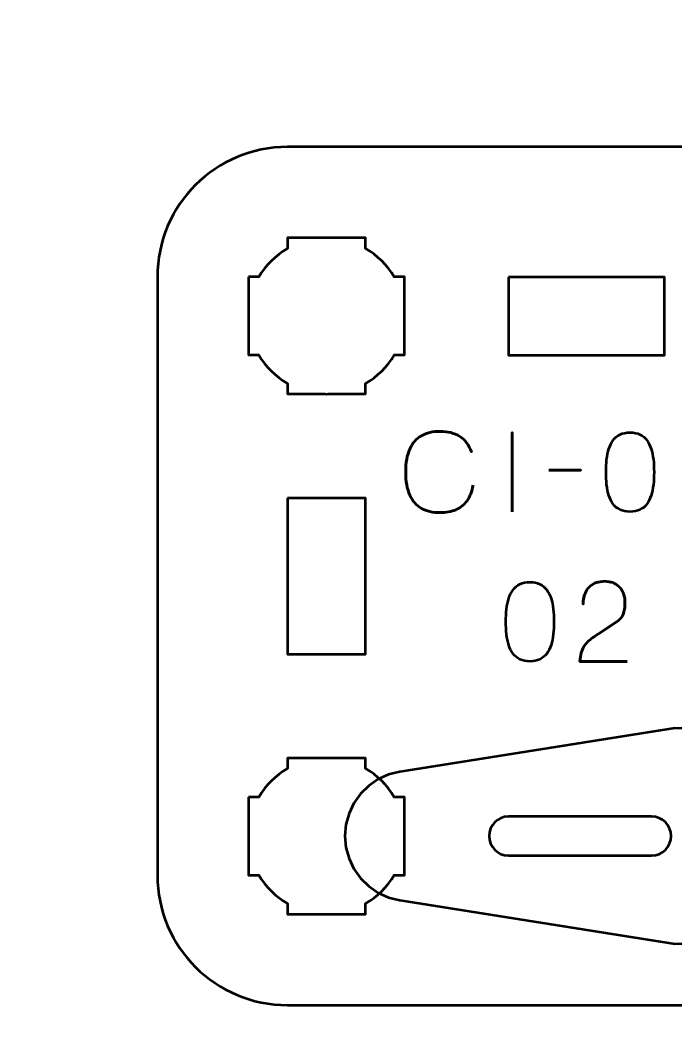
# Model space of a CAD drawing. Header units: centimetres. Extents: x -21 to 0, y -29.7 to 0.
# Drawn here: x -16.683 to -14.164, y -24.629 to -20.713 of the extents above; entities that cross this region are included whole.
import ezdxf

# ---------------------------------------------------------------- set-up
doc = ezdxf.new("R2010")
doc.units = ezdxf.units.CM
doc.header["$MEASUREMENT"] = 0
doc.layers.add('Layer 1', color=7, linetype='Continuous')

msp = doc.modelspace()

# ---------------------------------------------------------------- linework, layer by layer
at = {"layer": 'Layer 1', "color": 22, "lineweight": 53}
msp.add_open_spline([(-21.00003, -29.19995), (-21.00003, -29.19995), (-21.00003, -0.49992), (-21.00003, -0.49992), (-21.00003, -0.49992), (-21.00003, -0.22295), (-20.77694, 0.00004), (-20.49994, 0.00004), (-20.49994, 0.00004), (-20.49994, 0.00004), (-0.50008, 0.00004), (-0.50008, 0.00004), (-0.50008, 0.00004), (-0.22294, 0.00004), (0.00002, -0.22295), (0.00002, -0.49992), (0.00002, -0.49992), (0.00002, -0.49992), (0.00002, -29.19995), (0.00002, -29.19995), (0.00002, -29.19995), (0.00002, -29.47695), (-0.22294, -29.70004), (-0.50008, -29.70004), (-0.50008, -29.70004), (-0.50008, -29.70004), (-20.49994, -29.70004), (-20.49994, -29.70004), (-20.49994, -29.70004), (-20.77694, -29.70004), (-21.00003, -29.47695), (-21.00003, -29.19995)], degree=3, knots=[0, 0, 0, 0, 0.125, 0.125, 0.125, 0.125, 0.25, 0.25, 0.25, 0.25, 0.375, 0.375, 0.375, 0.375, 0.5, 0.5, 0.5, 0.5, 0.625, 0.625, 0.625, 0.625, 0.75, 0.75, 0.75, 0.75, 0.875, 0.875, 0.875, 0.875, 1, 1, 1, 1], dxfattribs=at)
at = {"layer": 'Layer 1', "color": 114, "lineweight": 53}
msp.add_open_spline([(-15.65583, -21.19997), (-15.65583, -21.19997), (-13.35596, -21.19997), (-13.35596, -21.19997), (-13.35596, -21.19997), (-13.07882, -21.19997), (-12.85586, -21.42306), (-12.85586, -21.70006), (-12.85586, -21.70006), (-12.85586, -21.70006), (-12.85586, -23.99993), (-12.85586, -23.99993), (-12.85586, -23.99993), (-12.85586, -24.27707), (-13.07882, -24.50003), (-13.35596, -24.50003), (-13.35596, -24.50003), (-13.35596, -24.50003), (-15.65583, -24.50003), (-15.65583, -24.50003), (-15.65583, -24.50003), (-15.93283, -24.50003), (-16.15592, -24.27707), (-16.15592, -23.99993), (-16.15592, -23.99993), (-16.15592, -23.99993), (-16.15592, -21.70006), (-16.15592, -21.70006), (-16.15592, -21.70006), (-16.15592, -21.42306), (-15.93283, -21.19997), (-15.65583, -21.19997)], degree=3, knots=[0, 0, 0, 0, 0.125, 0.125, 0.125, 0.125, 0.25, 0.25, 0.25, 0.25, 0.375, 0.375, 0.375, 0.375, 0.5, 0.5, 0.5, 0.5, 0.625, 0.625, 0.625, 0.625, 0.75, 0.75, 0.75, 0.75, 0.875, 0.875, 0.875, 0.875, 1, 1, 1, 1], dxfattribs=at)
at = {"layer": 'Layer 1', "lineweight": 53}
for points, knots in [([(-15.80589, -21.69994), (-15.80589, -21.69994), (-15.76569, -21.69994), (-15.76569, -21.69994), (-15.76569, -21.69994), (-15.73936, -21.65442), (-15.7014, -21.61649), (-15.65589, -21.59016), (-15.65589, -21.59016), (-15.65589, -21.59016), (-15.65589, -21.54994), (-15.65589, -21.54994), (-15.65589, -21.54994), (-15.65589, -21.54994), (-15.35589, -21.54994), (-15.35589, -21.54994), (-15.35589, -21.54994), (-15.35589, -21.54994), (-15.35589, -21.59013), (-15.35589, -21.59013), (-15.35589, -21.59013), (-15.31036, -21.61646), (-15.27237, -21.65441), (-15.24601, -21.69994), (-15.24601, -21.69994), (-15.24601, -21.69994), (-15.20589, -21.69994), (-15.20589, -21.69994), (-15.20589, -21.69994), (-15.20589, -21.69994), (-15.20589, -21.84536), (-15.20589, -21.84536), (-15.20589, -21.84536), (-15.20589, -21.84536), (-15.20583, -21.85001), (-15.20583, -21.85001), (-15.20583, -21.85001), (-15.20583, -21.85001), (-15.20589, -21.85465), (-15.20589, -21.85465), (-15.20589, -21.85465), (-15.20589, -21.85465), (-15.20589, -21.99994), (-15.20589, -21.99994), (-15.20589, -21.99994), (-15.20589, -21.99994), (-15.24596, -21.99994), (-15.24596, -21.99994), (-15.24596, -21.99994), (-15.27231, -22.04551), (-15.31031, -22.08352), (-15.35589, -22.10988), (-15.35589, -22.10988), (-15.35589, -22.10988), (-15.35589, -22.14994), (-15.35589, -22.14994), (-15.35589, -22.14994), (-15.35589, -22.14994), (-15.49917, -22.14994), (-15.49917, -22.14994), (-15.49917, -22.14994), (-15.49917, -22.14994), (-15.50584, -22.15002), (-15.50584, -22.15002), (-15.50584, -22.15002), (-15.50584, -22.15002), (-15.51252, -22.14994), (-15.51252, -22.14994), (-15.51252, -22.14994), (-15.51252, -22.14994), (-15.65589, -22.14994), (-15.65589, -22.14994), (-15.65589, -22.14994), (-15.65589, -22.14994), (-15.65589, -22.10984), (-15.65589, -22.10984), (-15.65589, -22.10984), (-15.70143, -22.08348), (-15.73941, -22.04549), (-15.76574, -21.99994), (-15.76574, -21.99994), (-15.76574, -21.99994), (-15.80589, -21.99994), (-15.80589, -21.99994), (-15.80589, -21.99994), (-15.80589, -21.99994), (-15.80589, -21.69994), (-15.80589, -21.69994)], [0, 0, 0, 0, 0.0454545, 0.0454545, 0.0454545, 0.0454545, 0.0909091, 0.0909091, 0.0909091, 0.0909091, 0.1363636, 0.1363636, 0.1363636, 0.1363636, 0.1818182, 0.1818182, 0.1818182, 0.1818182, 0.2272727, 0.2272727, 0.2272727, 0.2272727, 0.2727273, 0.2727273, 0.2727273, 0.2727273, 0.3181818, 0.3181818, 0.3181818, 0.3181818, 0.3636364, 0.3636364, 0.3636364, 0.3636364, 0.4090909, 0.4090909, 0.4090909, 0.4090909, 0.4545455, 0.4545455, 0.4545455, 0.4545455, 0.5, 0.5, 0.5, 0.5, 0.5454545, 0.5454545, 0.5454545, 0.5454545, 0.5909091, 0.5909091, 0.5909091, 0.5909091, 0.6363636, 0.6363636, 0.6363636, 0.6363636, 0.6818182, 0.6818182, 0.6818182, 0.6818182, 0.7272727, 0.7272727, 0.7272727, 0.7272727, 0.7727273, 0.7727273, 0.7727273, 0.7727273, 0.8181818, 0.8181818, 0.8181818, 0.8181818, 0.8636364, 0.8636364, 0.8636364, 0.8636364, 0.9090909, 0.9090909, 0.9090909, 0.9090909, 0.9545455, 0.9545455, 0.9545455, 0.9545455, 1, 1, 1, 1]), ([(-14.80588, -21.70006), (-14.80588, -21.70006), (-14.20587, -21.70006), (-14.20587, -21.70006), (-14.20587, -21.70006), (-14.20587, -21.70006), (-14.20587, -22.00007), (-14.20587, -22.00007), (-14.20587, -22.00007), (-14.20587, -22.00007), (-14.80588, -22.00007), (-14.80588, -22.00007), (-14.80588, -22.00007), (-14.80588, -22.00007), (-14.80588, -21.70006), (-14.80588, -21.70006)], [0, 0, 0, 0, 0.25, 0.25, 0.25, 0.25, 0.5, 0.5, 0.5, 0.5, 0.75, 0.75, 0.75, 0.75, 1, 1, 1, 1]), ([(-15.65583, -22.55001), (-15.65583, -22.55001), (-15.35582, -22.55001), (-15.35582, -22.55001), (-15.35582, -22.55001), (-15.35582, -22.55001), (-15.35582, -23.15002), (-15.35582, -23.15002), (-15.35582, -23.15002), (-15.35582, -23.15002), (-15.65583, -23.15002), (-15.65583, -23.15002), (-15.65583, -23.15002), (-15.65583, -23.15002), (-15.65583, -22.55001), (-15.65583, -22.55001)], [0, 0, 0, 0, 0.25, 0.25, 0.25, 0.25, 0.5, 0.5, 0.5, 0.5, 0.75, 0.75, 0.75, 0.75, 1, 1, 1, 1]), ([(-15.80589, -23.69994), (-15.80589, -23.69994), (-15.76569, -23.69994), (-15.76569, -23.69994), (-15.76569, -23.69994), (-15.73936, -23.65442), (-15.7014, -23.61649), (-15.65589, -23.59016), (-15.65589, -23.59016), (-15.65589, -23.59016), (-15.65589, -23.54994), (-15.65589, -23.54994), (-15.65589, -23.54994), (-15.65589, -23.54994), (-15.35589, -23.54994), (-15.35589, -23.54994), (-15.35589, -23.54994), (-15.35589, -23.54994), (-15.35589, -23.59013), (-15.35589, -23.59013), (-15.35589, -23.59013), (-15.31036, -23.61646), (-15.27237, -23.65441), (-15.24601, -23.69994), (-15.24601, -23.69994), (-15.24601, -23.69994), (-15.20589, -23.69994), (-15.20589, -23.69994), (-15.20589, -23.69994), (-15.20589, -23.69994), (-15.20589, -23.84536), (-15.20589, -23.84536), (-15.20589, -23.84536), (-15.20589, -23.84536), (-15.20583, -23.85001), (-15.20583, -23.85001), (-15.20583, -23.85001), (-15.20583, -23.85001), (-15.20589, -23.85465), (-15.20589, -23.85465), (-15.20589, -23.85465), (-15.20589, -23.85465), (-15.20589, -23.99994), (-15.20589, -23.99994), (-15.20589, -23.99994), (-15.20589, -23.99994), (-15.24596, -23.99994), (-15.24596, -23.99994), (-15.24596, -23.99994), (-15.27231, -24.04551), (-15.31031, -24.08352), (-15.35589, -24.10988), (-15.35589, -24.10988), (-15.35589, -24.10988), (-15.35589, -24.14994), (-15.35589, -24.14994), (-15.35589, -24.14994), (-15.35589, -24.14994), (-15.49917, -24.14994), (-15.49917, -24.14994), (-15.49917, -24.14994), (-15.49917, -24.14994), (-15.50584, -24.15002), (-15.50584, -24.15002), (-15.50584, -24.15002), (-15.50584, -24.15002), (-15.51252, -24.14994), (-15.51252, -24.14994), (-15.51252, -24.14994), (-15.51252, -24.14994), (-15.65589, -24.14994), (-15.65589, -24.14994), (-15.65589, -24.14994), (-15.65589, -24.14994), (-15.65589, -24.10984), (-15.65589, -24.10984), (-15.65589, -24.10984), (-15.70143, -24.08348), (-15.73941, -24.04549), (-15.76574, -23.99994), (-15.76574, -23.99994), (-15.76574, -23.99994), (-15.80589, -23.99994), (-15.80589, -23.99994), (-15.80589, -23.99994), (-15.80589, -23.99994), (-15.80589, -23.69994), (-15.80589, -23.69994)], [0, 0, 0, 0, 0.0454545, 0.0454545, 0.0454545, 0.0454545, 0.0909091, 0.0909091, 0.0909091, 0.0909091, 0.1363636, 0.1363636, 0.1363636, 0.1363636, 0.1818182, 0.1818182, 0.1818182, 0.1818182, 0.2272727, 0.2272727, 0.2272727, 0.2272727, 0.2727273, 0.2727273, 0.2727273, 0.2727273, 0.3181818, 0.3181818, 0.3181818, 0.3181818, 0.3636364, 0.3636364, 0.3636364, 0.3636364, 0.4090909, 0.4090909, 0.4090909, 0.4090909, 0.4545455, 0.4545455, 0.4545455, 0.4545455, 0.5, 0.5, 0.5, 0.5, 0.5454545, 0.5454545, 0.5454545, 0.5454545, 0.5909091, 0.5909091, 0.5909091, 0.5909091, 0.6363636, 0.6363636, 0.6363636, 0.6363636, 0.6818182, 0.6818182, 0.6818182, 0.6818182, 0.7272727, 0.7272727, 0.7272727, 0.7272727, 0.7727273, 0.7727273, 0.7727273, 0.7727273, 0.8181818, 0.8181818, 0.8181818, 0.8181818, 0.8636364, 0.8636364, 0.8636364, 0.8636364, 0.9090909, 0.9090909, 0.9090909, 0.9090909, 0.9545455, 0.9545455, 0.9545455, 0.9545455, 1, 1, 1, 1])]:
    msp.add_open_spline(points, degree=3, knots=knots, dxfattribs=at)
at = {"layer": 'Layer 1', "color": 30, "lineweight": 53}
for points, knots in [([(-13.25916, -22.1307), (-13.25916, -22.1307), (-13.09202, -23.18818), (-13.09202, -23.18818), (-13.09202, -23.18818), (-13.09202, -23.18818), (-13.09281, -23.227), (-13.09281, -23.227), (-13.09281, -23.227), (-13.09281, -23.227), (-13.09757, -23.26582), (-13.09757, -23.26582), (-13.09757, -23.26582), (-13.09757, -23.26582), (-13.0936, -23.30463), (-13.0936, -23.30463), (-13.0936, -23.30463), (-13.0936, -23.30463), (-13.08093, -23.34185), (-13.08093, -23.34185), (-13.08093, -23.34185), (-13.08093, -23.34185), (-13.05954, -23.37592), (-13.05954, -23.37592), (-13.05954, -23.37592), (-13.05954, -23.37592), (-13.0318, -23.40364), (-13.0318, -23.40364), (-13.0318, -23.40364), (-13.0318, -23.40364), (-12.99855, -23.42423), (-12.99855, -23.42423), (-12.99855, -23.42423), (-12.99855, -23.42423), (-12.96131, -23.4377), (-12.96131, -23.4377), (-12.96131, -23.4377), (-12.96131, -23.4377), (-12.9217, -23.44166), (-12.9217, -23.44166), (-12.9217, -23.44166), (-12.9217, -23.44166), (-12.8829, -23.43691), (-12.8829, -23.43691), (-12.8829, -23.43691), (-12.8829, -23.43691), (-12.84409, -23.43532), (-12.84409, -23.43532), (-12.84409, -23.43532), (-12.84409, -23.43532), (-12.84409, -24.26389), (-12.84409, -24.26389), (-12.84409, -24.26389), (-12.84409, -24.26389), (-12.8829, -24.26309), (-12.8829, -24.26309), (-12.8829, -24.26309), (-12.8829, -24.26309), (-12.9217, -24.25834), (-12.9217, -24.25834), (-12.9217, -24.25834), (-12.9217, -24.25834), (-12.96131, -24.26231), (-12.96131, -24.26231), (-12.96131, -24.26231), (-12.96131, -24.26231), (-12.99855, -24.27577), (-12.99855, -24.27577), (-12.99855, -24.27577), (-12.99855, -24.27577), (-13.0318, -24.29636), (-13.0318, -24.29636), (-13.0318, -24.29636), (-13.0318, -24.29636), (-13.05954, -24.32409), (-13.05954, -24.32409), (-13.05954, -24.32409), (-13.05954, -24.32409), (-13.08093, -24.35736), (-13.08093, -24.35736), (-13.08093, -24.35736), (-13.08093, -24.35736), (-13.0936, -24.39459), (-13.0936, -24.39459), (-13.0936, -24.39459), (-13.0936, -24.39459), (-13.09757, -24.43419), (-13.09757, -24.43419), (-13.09757, -24.43419), (-13.09757, -24.43419), (-13.09281, -24.47301), (-13.09281, -24.47301), (-13.09281, -24.47301), (-13.09281, -24.47301), (-13.09226, -24.50003), (-13.09226, -24.50003), (-13.09226, -24.50003), (-13.09226, -24.50003), (-13.91954, -24.50003), (-13.91954, -24.50003), (-13.91954, -24.50003), (-13.91954, -24.50003), (-13.91899, -24.47301), (-13.91899, -24.47301), (-13.91899, -24.47301), (-13.91899, -24.47301), (-13.91424, -24.43419), (-13.91424, -24.43419), (-13.91424, -24.43419), (-13.91424, -24.43419), (-13.9182, -24.39459), (-13.9182, -24.39459), (-13.9182, -24.39459), (-13.9182, -24.39459), (-13.93087, -24.35736), (-13.93087, -24.35736), (-13.93087, -24.35736), (-13.93087, -24.35736), (-13.95226, -24.32409), (-13.95226, -24.32409), (-13.95226, -24.32409), (-13.95226, -24.32409), (-13.97999, -24.29636), (-13.97999, -24.29636), (-13.97999, -24.29636), (-13.97999, -24.29636), (-14.01326, -24.27577), (-14.01326, -24.27577), (-14.01326, -24.27577), (-14.01326, -24.27577), (-14.05048, -24.26231), (-14.05048, -24.26231), (-14.05048, -24.26231), (-14.05048, -24.26231), (-14.09009, -24.25834), (-14.09009, -24.25834), (-14.09009, -24.25834), (-14.09009, -24.25834), (-14.1289, -24.26309), (-14.1289, -24.26309), (-14.1289, -24.26309), (-14.1289, -24.26309), (-14.16692, -24.26389), (-14.16692, -24.26389), (-14.16692, -24.26389), (-14.16692, -24.26389), (-15.2244, -24.09675), (-15.2244, -24.09675), (-15.2244, -24.09675), (-15.2244, -24.09675), (-15.26717, -24.08645), (-15.26717, -24.08645), (-15.26717, -24.08645), (-15.26717, -24.08645), (-15.30678, -24.06823), (-15.30678, -24.06823), (-15.30678, -24.06823), (-15.30678, -24.06823), (-15.34322, -24.04288), (-15.34322, -24.04288), (-15.34322, -24.04288), (-15.34322, -24.04288), (-15.3749, -24.01199), (-15.3749, -24.01199), (-15.3749, -24.01199), (-15.3749, -24.01199), (-15.40025, -23.97635), (-15.40025, -23.97635), (-15.40025, -23.97635), (-15.40025, -23.97635), (-15.41925, -23.93674), (-15.41925, -23.93674), (-15.41925, -23.93674), (-15.41925, -23.93674), (-15.43115, -23.89397), (-15.43115, -23.89397), (-15.43115, -23.89397), (-15.43115, -23.89397), (-15.43511, -23.84961), (-15.43511, -23.84961), (-15.43511, -23.84961), (-15.43511, -23.84961), (-15.43115, -23.80604), (-15.43115, -23.80604), (-15.43115, -23.80604), (-15.43115, -23.80604), (-15.41925, -23.76327), (-15.41925, -23.76327), (-15.41925, -23.76327), (-15.41925, -23.76327), (-15.40025, -23.72366), (-15.40025, -23.72366), (-15.40025, -23.72366), (-15.40025, -23.72366), (-15.3749, -23.68722), (-15.3749, -23.68722), (-15.3749, -23.68722), (-15.3749, -23.68722), (-15.34322, -23.65633), (-15.34322, -23.65633), (-15.34322, -23.65633), (-15.34322, -23.65633), (-15.30678, -23.63178), (-15.30678, -23.63178), (-15.30678, -23.63178), (-15.30678, -23.63178), (-15.26717, -23.61355), (-15.26717, -23.61355), (-15.26717, -23.61355), (-15.26717, -23.61355), (-15.2244, -23.60326), (-15.2244, -23.60326), (-15.2244, -23.60326), (-15.2244, -23.60326), (-14.16692, -23.43532), (-14.16692, -23.43532), (-14.16692, -23.43532), (-14.16692, -23.43532), (-14.1289, -23.43691), (-14.1289, -23.43691), (-14.1289, -23.43691), (-14.1289, -23.43691), (-14.09009, -23.44166), (-14.09009, -23.44166), (-14.09009, -23.44166), (-14.09009, -23.44166), (-14.05048, -23.4377), (-14.05048, -23.4377), (-14.05048, -23.4377), (-14.05048, -23.4377), (-14.01326, -23.42423), (-14.01326, -23.42423), (-14.01326, -23.42423), (-14.01326, -23.42423), (-13.97999, -23.40364), (-13.97999, -23.40364), (-13.97999, -23.40364), (-13.97999, -23.40364), (-13.95226, -23.37592), (-13.95226, -23.37592), (-13.95226, -23.37592), (-13.95226, -23.37592), (-13.93087, -23.34185), (-13.93087, -23.34185), (-13.93087, -23.34185), (-13.93087, -23.34185), (-13.9182, -23.30463), (-13.9182, -23.30463), (-13.9182, -23.30463), (-13.9182, -23.30463), (-13.91424, -23.26582), (-13.91424, -23.26582), (-13.91424, -23.26582), (-13.91424, -23.26582), (-13.91899, -23.227), (-13.91899, -23.227), (-13.91899, -23.227), (-13.91899, -23.227), (-13.91978, -23.18818), (-13.91978, -23.18818), (-13.91978, -23.18818), (-13.91978, -23.18818), (-13.75265, -22.1307), (-13.75265, -22.1307), (-13.75265, -22.1307), (-13.75265, -22.1307), (-13.74235, -22.08793), (-13.74235, -22.08793), (-13.74235, -22.08793), (-13.74235, -22.08793), (-13.72413, -22.04753), (-13.72413, -22.04753), (-13.72413, -22.04753), (-13.72413, -22.04753), (-13.69878, -22.01109), (-13.69878, -22.01109), (-13.69878, -22.01109), (-13.69878, -22.01109), (-13.66789, -21.9802), (-13.66789, -21.9802), (-13.66789, -21.9802), (-13.66789, -21.9802), (-13.63225, -21.95406), (-13.63225, -21.95406), (-13.63225, -21.95406), (-13.63225, -21.95406), (-13.59264, -21.93584), (-13.59264, -21.93584), (-13.59264, -21.93584), (-13.59264, -21.93584), (-13.54985, -21.92396), (-13.54985, -21.92396), (-13.54985, -21.92396), (-13.54985, -21.92396), (-13.5055, -21.92), (-13.5055, -21.92), (-13.5055, -21.92), (-13.5055, -21.92), (-13.46193, -21.92396), (-13.46193, -21.92396), (-13.46193, -21.92396), (-13.46193, -21.92396), (-13.41916, -21.93584), (-13.41916, -21.93584), (-13.41916, -21.93584), (-13.41916, -21.93584), (-13.37955, -21.95406), (-13.37955, -21.95406), (-13.37955, -21.95406), (-13.37955, -21.95406), (-13.34391, -21.9802), (-13.34391, -21.9802), (-13.34391, -21.9802), (-13.34391, -21.9802), (-13.31302, -22.01109), (-13.31302, -22.01109), (-13.31302, -22.01109), (-13.31302, -22.01109), (-13.28766, -22.04753), (-13.28766, -22.04753), (-13.28766, -22.04753), (-13.28766, -22.04753), (-13.26945, -22.08793), (-13.26945, -22.08793), (-13.26945, -22.08793), (-13.26945, -22.08793), (-13.25916, -22.1307), (-13.25916, -22.1307)], [0, 0, 0, 0, 0.0121951, 0.0121951, 0.0121951, 0.0121951, 0.0243902, 0.0243902, 0.0243902, 0.0243902, 0.0365854, 0.0365854, 0.0365854, 0.0365854, 0.0487805, 0.0487805, 0.0487805, 0.0487805, 0.0609756, 0.0609756, 0.0609756, 0.0609756, 0.0731707, 0.0731707, 0.0731707, 0.0731707, 0.0853659, 0.0853659, 0.0853659, 0.0853659, 0.097561, 0.097561, 0.097561, 0.097561, 0.1097561, 0.1097561, 0.1097561, 0.1097561, 0.1219512, 0.1219512, 0.1219512, 0.1219512, 0.1341463, 0.1341463, 0.1341463, 0.1341463, 0.1463415, 0.1463415, 0.1463415, 0.1463415, 0.1585366, 0.1585366, 0.1585366, 0.1585366, 0.1707317, 0.1707317, 0.1707317, 0.1707317, 0.1829268, 0.1829268, 0.1829268, 0.1829268, 0.195122, 0.195122, 0.195122, 0.195122, 0.2073171, 0.2073171, 0.2073171, 0.2073171, 0.2195122, 0.2195122, 0.2195122, 0.2195122, 0.2317073, 0.2317073, 0.2317073, 0.2317073, 0.2439024, 0.2439024, 0.2439024, 0.2439024, 0.2560976, 0.2560976, 0.2560976, 0.2560976, 0.2682927, 0.2682927, 0.2682927, 0.2682927, 0.2804878, 0.2804878, 0.2804878, 0.2804878, 0.2926829, 0.2926829, 0.2926829, 0.2926829, 0.304878, 0.304878, 0.304878, 0.304878, 0.3170732, 0.3170732, 0.3170732, 0.3170732, 0.3292683, 0.3292683, 0.3292683, 0.3292683, 0.3414634, 0.3414634, 0.3414634, 0.3414634, 0.3536585, 0.3536585, 0.3536585, 0.3536585, 0.3658537, 0.3658537, 0.3658537, 0.3658537, 0.3780488, 0.3780488, 0.3780488, 0.3780488, 0.3902439, 0.3902439, 0.3902439, 0.3902439, 0.402439, 0.402439, 0.402439, 0.402439, 0.4146341, 0.4146341, 0.4146341, 0.4146341, 0.4268293, 0.4268293, 0.4268293, 0.4268293, 0.4390244, 0.4390244, 0.4390244, 0.4390244, 0.4512195, 0.4512195, 0.4512195, 0.4512195, 0.4634146, 0.4634146, 0.4634146, 0.4634146, 0.4756098, 0.4756098, 0.4756098, 0.4756098, 0.4878049, 0.4878049, 0.4878049, 0.4878049, 0.5, 0.5, 0.5, 0.5, 0.5121951, 0.5121951, 0.5121951, 0.5121951, 0.5243902, 0.5243902, 0.5243902, 0.5243902, 0.5365854, 0.5365854, 0.5365854, 0.5365854, 0.5487805, 0.5487805, 0.5487805, 0.5487805, 0.5609756, 0.5609756, 0.5609756, 0.5609756, 0.5731707, 0.5731707, 0.5731707, 0.5731707, 0.5853659, 0.5853659, 0.5853659, 0.5853659, 0.597561, 0.597561, 0.597561, 0.597561, 0.6097561, 0.6097561, 0.6097561, 0.6097561, 0.6219512, 0.6219512, 0.6219512, 0.6219512, 0.6341463, 0.6341463, 0.6341463, 0.6341463, 0.6463415, 0.6463415, 0.6463415, 0.6463415, 0.6585366, 0.6585366, 0.6585366, 0.6585366, 0.6707317, 0.6707317, 0.6707317, 0.6707317, 0.6829268, 0.6829268, 0.6829268, 0.6829268, 0.695122, 0.695122, 0.695122, 0.695122, 0.7073171, 0.7073171, 0.7073171, 0.7073171, 0.7195122, 0.7195122, 0.7195122, 0.7195122, 0.7317073, 0.7317073, 0.7317073, 0.7317073, 0.7439024, 0.7439024, 0.7439024, 0.7439024, 0.7560976, 0.7560976, 0.7560976, 0.7560976, 0.7682927, 0.7682927, 0.7682927, 0.7682927, 0.7804878, 0.7804878, 0.7804878, 0.7804878, 0.7926829, 0.7926829, 0.7926829, 0.7926829, 0.804878, 0.804878, 0.804878, 0.804878, 0.8170732, 0.8170732, 0.8170732, 0.8170732, 0.8292683, 0.8292683, 0.8292683, 0.8292683, 0.8414634, 0.8414634, 0.8414634, 0.8414634, 0.8536585, 0.8536585, 0.8536585, 0.8536585, 0.8658537, 0.8658537, 0.8658537, 0.8658537, 0.8780488, 0.8780488, 0.8780488, 0.8780488, 0.8902439, 0.8902439, 0.8902439, 0.8902439, 0.902439, 0.902439, 0.902439, 0.902439, 0.9146341, 0.9146341, 0.9146341, 0.9146341, 0.9268293, 0.9268293, 0.9268293, 0.9268293, 0.9390244, 0.9390244, 0.9390244, 0.9390244, 0.9512195, 0.9512195, 0.9512195, 0.9512195, 0.9634146, 0.9634146, 0.9634146, 0.9634146, 0.9756098, 0.9756098, 0.9756098, 0.9756098, 0.9878049, 0.9878049, 0.9878049, 0.9878049, 1, 1, 1, 1]), ([(-14.94226, -22.50037), (-14.94678, -22.52457), (-14.95468, -22.54454), (-14.96576, -22.5602), (-14.96576, -22.5602), (-14.9769, -22.5758), (-14.99116, -22.58737), (-15.00851, -22.59492), (-15.00851, -22.59492), (-15.0258, -22.60247), (-15.04612, -22.60628), (-15.06926, -22.60621), (-15.06926, -22.60621), (-15.09741, -22.60628), (-15.12133, -22.60084), (-15.14095, -22.58977), (-15.14095, -22.58977), (-15.16056, -22.57876), (-15.17552, -22.56176), (-15.18582, -22.53869), (-15.18582, -22.53869), (-15.19612, -22.51561), (-15.20127, -22.48605), (-15.20134, -22.45), (-15.20134, -22.45), (-15.20127, -22.41409), (-15.19612, -22.38459), (-15.18582, -22.36152), (-15.18582, -22.36152), (-15.17552, -22.33845), (-15.16056, -22.32138), (-15.14095, -22.3103), (-15.14095, -22.3103), (-15.12133, -22.29922), (-15.09741, -22.29372), (-15.06926, -22.29379), (-15.06926, -22.29379), (-15.03913, -22.29372), (-15.01388, -22.30014), (-14.99356, -22.31305), (-14.99356, -22.31305), (-14.97331, -22.32596), (-14.95842, -22.34593), (-14.94904, -22.37295), (-14.94904, -22.37295), (-14.95842, -22.34593), (-14.97331, -22.32596), (-14.99356, -22.31305), (-14.99356, -22.31305), (-15.01388, -22.30014), (-15.03913, -22.29372), (-15.06926, -22.29379), (-15.06926, -22.29379), (-15.09741, -22.29372), (-15.12133, -22.29922), (-15.14095, -22.3103), (-15.14095, -22.3103), (-15.16056, -22.32138), (-15.17552, -22.33845), (-15.18582, -22.36152), (-15.18582, -22.36152), (-15.19612, -22.38459), (-15.20127, -22.41409), (-15.20134, -22.45), (-15.20134, -22.45), (-15.20127, -22.48605), (-15.19612, -22.51561), (-15.18582, -22.53869), (-15.18582, -22.53869), (-15.17552, -22.56176), (-15.16056, -22.57876), (-15.14095, -22.58977), (-15.14095, -22.58977), (-15.12133, -22.60084), (-15.09741, -22.60628), (-15.06926, -22.60621), (-15.06926, -22.60621), (-15.04612, -22.60628), (-15.0258, -22.60247), (-15.00851, -22.59492), (-15.00851, -22.59492), (-14.99116, -22.58737), (-14.9769, -22.5758), (-14.96576, -22.5602), (-14.96576, -22.5602), (-14.95468, -22.54454), (-14.94678, -22.52457), (-14.94226, -22.50037)], [0, 0, 0, 0, 0.0454545, 0.0454545, 0.0454545, 0.0454545, 0.0909091, 0.0909091, 0.0909091, 0.0909091, 0.1363636, 0.1363636, 0.1363636, 0.1363636, 0.1818182, 0.1818182, 0.1818182, 0.1818182, 0.2272727, 0.2272727, 0.2272727, 0.2272727, 0.2727273, 0.2727273, 0.2727273, 0.2727273, 0.3181818, 0.3181818, 0.3181818, 0.3181818, 0.3636364, 0.3636364, 0.3636364, 0.3636364, 0.4090909, 0.4090909, 0.4090909, 0.4090909, 0.4545455, 0.4545455, 0.4545455, 0.4545455, 0.5, 0.5, 0.5, 0.5, 0.5454545, 0.5454545, 0.5454545, 0.5454545, 0.5909091, 0.5909091, 0.5909091, 0.5909091, 0.6363636, 0.6363636, 0.6363636, 0.6363636, 0.6818182, 0.6818182, 0.6818182, 0.6818182, 0.7272727, 0.7272727, 0.7272727, 0.7272727, 0.7727273, 0.7727273, 0.7727273, 0.7727273, 0.8181818, 0.8181818, 0.8181818, 0.8181818, 0.8636364, 0.8636364, 0.8636364, 0.8636364, 0.9090909, 0.9090909, 0.9090909, 0.9090909, 0.9545455, 0.9545455, 0.9545455, 0.9545455, 1, 1, 1, 1]), ([(-14.7924, -22.60282), (-14.7924, -22.60282), (-14.7924, -22.2976), (-14.7924, -22.2976), (-14.7924, -22.2976), (-14.7924, -22.2976), (-14.7924, -22.60282), (-14.7924, -22.60282)], [0, 0, 0, 0, 0.5, 0.5, 0.5, 0.5, 1, 1, 1, 1]), ([(-14.33901, -22.60282), (-14.3242, -22.60275), (-14.31143, -22.60014), (-14.30077, -22.59506), (-14.30077, -22.59506), (-14.29019, -22.58998), (-14.28137, -22.58271), (-14.27432, -22.57347), (-14.27432, -22.57347), (-14.26733, -22.56416), (-14.26183, -22.55315), (-14.25774, -22.54045), (-14.25774, -22.54045), (-14.25371, -22.52775), (-14.25082, -22.51385), (-14.2492, -22.49861), (-14.2492, -22.49861), (-14.2475, -22.48337), (-14.24666, -22.46735), (-14.24673, -22.45042), (-14.24673, -22.45042), (-14.24666, -22.43356), (-14.2475, -22.41754), (-14.2492, -22.40237), (-14.2492, -22.40237), (-14.25082, -22.3872), (-14.25371, -22.37323), (-14.25774, -22.36053), (-14.25774, -22.36053), (-14.26183, -22.3479), (-14.26733, -22.3369), (-14.27432, -22.32751), (-14.27432, -22.32751), (-14.28137, -22.3182), (-14.29019, -22.31093), (-14.30077, -22.30585), (-14.30077, -22.30585), (-14.31143, -22.3007), (-14.3242, -22.29809), (-14.33901, -22.29802), (-14.33901, -22.29802), (-14.35383, -22.29809), (-14.3666, -22.3007), (-14.37726, -22.30585), (-14.37726, -22.30585), (-14.38784, -22.31093), (-14.39666, -22.3182), (-14.40371, -22.32751), (-14.40371, -22.32751), (-14.4107, -22.3369), (-14.4162, -22.3479), (-14.42029, -22.36053), (-14.42029, -22.36053), (-14.42432, -22.37323), (-14.42721, -22.3872), (-14.42883, -22.40237), (-14.42883, -22.40237), (-14.43052, -22.41754), (-14.43137, -22.43356), (-14.4313, -22.45042), (-14.4313, -22.45042), (-14.43137, -22.46735), (-14.43052, -22.48337), (-14.42883, -22.49861), (-14.42883, -22.49861), (-14.42721, -22.51385), (-14.42432, -22.52775), (-14.42029, -22.54045), (-14.42029, -22.54045), (-14.4162, -22.55315), (-14.4107, -22.56416), (-14.40371, -22.57347), (-14.40371, -22.57347), (-14.39666, -22.58271), (-14.38784, -22.58998), (-14.37726, -22.59506), (-14.37726, -22.59506), (-14.3666, -22.60014), (-14.35383, -22.60275), (-14.33901, -22.60282)], [0, 0, 0, 0, 0.05, 0.05, 0.05, 0.05, 0.1, 0.1, 0.1, 0.1, 0.15, 0.15, 0.15, 0.15, 0.2, 0.2, 0.2, 0.2, 0.25, 0.25, 0.25, 0.25, 0.3, 0.3, 0.3, 0.3, 0.35, 0.35, 0.35, 0.35, 0.4, 0.4, 0.4, 0.4, 0.45, 0.45, 0.45, 0.45, 0.5, 0.5, 0.5, 0.5, 0.55, 0.55, 0.55, 0.55, 0.6, 0.6, 0.6, 0.6, 0.65, 0.65, 0.65, 0.65, 0.7, 0.7, 0.7, 0.7, 0.75, 0.75, 0.75, 0.75, 0.8, 0.8, 0.8, 0.8, 0.85, 0.85, 0.85, 0.85, 0.9, 0.9, 0.9, 0.9, 0.95, 0.95, 0.95, 0.95, 1, 1, 1, 1]), ([(-14.33901, -22.60282), (-14.3242, -22.60275), (-14.31143, -22.60014), (-14.30077, -22.59506), (-14.30077, -22.59506), (-14.29019, -22.58998), (-14.28137, -22.58271), (-14.27432, -22.57347), (-14.27432, -22.57347), (-14.26733, -22.56416), (-14.26183, -22.55315), (-14.25774, -22.54045), (-14.25774, -22.54045), (-14.25371, -22.52775), (-14.25082, -22.51385), (-14.2492, -22.49861), (-14.2492, -22.49861), (-14.2475, -22.48337), (-14.24666, -22.46735), (-14.24673, -22.45042), (-14.24673, -22.45042), (-14.24666, -22.43356), (-14.2475, -22.41754), (-14.2492, -22.40237), (-14.2492, -22.40237), (-14.25082, -22.3872), (-14.25371, -22.37323), (-14.25774, -22.36053), (-14.25774, -22.36053), (-14.26183, -22.3479), (-14.26733, -22.3369), (-14.27432, -22.32751), (-14.27432, -22.32751), (-14.28137, -22.3182), (-14.29019, -22.31093), (-14.30077, -22.30585), (-14.30077, -22.30585), (-14.31143, -22.3007), (-14.3242, -22.29809), (-14.33901, -22.29802), (-14.33901, -22.29802), (-14.35383, -22.29809), (-14.3666, -22.3007), (-14.37726, -22.30585), (-14.37726, -22.30585), (-14.38784, -22.31093), (-14.39666, -22.3182), (-14.40371, -22.32751), (-14.40371, -22.32751), (-14.4107, -22.3369), (-14.4162, -22.3479), (-14.42029, -22.36053), (-14.42029, -22.36053), (-14.42432, -22.37323), (-14.42721, -22.3872), (-14.42883, -22.40237), (-14.42883, -22.40237), (-14.43052, -22.41754), (-14.43137, -22.43356), (-14.4313, -22.45042), (-14.4313, -22.45042), (-14.43137, -22.46735), (-14.43052, -22.48337), (-14.42883, -22.49861), (-14.42883, -22.49861), (-14.42721, -22.51385), (-14.42432, -22.52775), (-14.42029, -22.54045), (-14.42029, -22.54045), (-14.4162, -22.55315), (-14.4107, -22.56416), (-14.40371, -22.57347), (-14.40371, -22.57347), (-14.39666, -22.58271), (-14.38784, -22.58998), (-14.37726, -22.59506), (-14.37726, -22.59506), (-14.3666, -22.60014), (-14.35383, -22.60275), (-14.33901, -22.60282)], [0, 0, 0, 0, 0.05, 0.05, 0.05, 0.05, 0.1, 0.1, 0.1, 0.1, 0.15, 0.15, 0.15, 0.15, 0.2, 0.2, 0.2, 0.2, 0.25, 0.25, 0.25, 0.25, 0.3, 0.3, 0.3, 0.3, 0.35, 0.35, 0.35, 0.35, 0.4, 0.4, 0.4, 0.4, 0.45, 0.45, 0.45, 0.45, 0.5, 0.5, 0.5, 0.5, 0.55, 0.55, 0.55, 0.55, 0.6, 0.6, 0.6, 0.6, 0.65, 0.65, 0.65, 0.65, 0.7, 0.7, 0.7, 0.7, 0.75, 0.75, 0.75, 0.75, 0.8, 0.8, 0.8, 0.8, 0.85, 0.85, 0.85, 0.85, 0.9, 0.9, 0.9, 0.9, 0.95, 0.95, 0.95, 0.95, 1, 1, 1, 1]), ([(-14.65143, -22.44322), (-14.65143, -22.44322), (-14.52824, -22.44322), (-14.52824, -22.44322), (-14.52824, -22.44322), (-14.52824, -22.44322), (-14.65143, -22.44322), (-14.65143, -22.44322)], [0, 0, 0, 0, 0.5, 0.5, 0.5, 0.5, 1, 1, 1, 1]), ([(-14.72403, -23.17813), (-14.70922, -23.17806), (-14.69645, -23.17545), (-14.68579, -23.17037), (-14.68579, -23.17037), (-14.67521, -23.16529), (-14.66639, -23.15802), (-14.65934, -23.14878), (-14.65934, -23.14878), (-14.65235, -23.13947), (-14.64685, -23.12846), (-14.64276, -23.11576), (-14.64276, -23.11576), (-14.63873, -23.10306), (-14.63584, -23.08916), (-14.63422, -23.07392), (-14.63422, -23.07392), (-14.63252, -23.05868), (-14.63168, -23.04266), (-14.63175, -23.02573), (-14.63175, -23.02573), (-14.63168, -23.00887), (-14.63252, -22.99285), (-14.63422, -22.97768), (-14.63422, -22.97768), (-14.63584, -22.96251), (-14.63873, -22.94854), (-14.64276, -22.93584), (-14.64276, -22.93584), (-14.64685, -22.92321), (-14.65235, -22.91221), (-14.65934, -22.90282), (-14.65934, -22.90282), (-14.66639, -22.89351), (-14.67521, -22.88624), (-14.68579, -22.88116), (-14.68579, -22.88116), (-14.69645, -22.87601), (-14.70922, -22.8734), (-14.72403, -22.87333), (-14.72403, -22.87333), (-14.73885, -22.8734), (-14.75162, -22.87601), (-14.76228, -22.88116), (-14.76228, -22.88116), (-14.77286, -22.88624), (-14.78168, -22.89351), (-14.78873, -22.90282), (-14.78873, -22.90282), (-14.79572, -22.91221), (-14.80122, -22.92321), (-14.80531, -22.93584), (-14.80531, -22.93584), (-14.80934, -22.94854), (-14.81223, -22.96251), (-14.81385, -22.97768), (-14.81385, -22.97768), (-14.81554, -22.99285), (-14.81639, -23.00887), (-14.81632, -23.02573), (-14.81632, -23.02573), (-14.81639, -23.04266), (-14.81554, -23.05868), (-14.81385, -23.07392), (-14.81385, -23.07392), (-14.81223, -23.08916), (-14.80934, -23.10306), (-14.80531, -23.11576), (-14.80531, -23.11576), (-14.80122, -23.12846), (-14.79572, -23.13947), (-14.78873, -23.14878), (-14.78873, -23.14878), (-14.78168, -23.15802), (-14.77286, -23.16529), (-14.76228, -23.17037), (-14.76228, -23.17037), (-14.75162, -23.17545), (-14.73885, -23.17806), (-14.72403, -23.17813)], [0, 0, 0, 0, 0.05, 0.05, 0.05, 0.05, 0.1, 0.1, 0.1, 0.1, 0.15, 0.15, 0.15, 0.15, 0.2, 0.2, 0.2, 0.2, 0.25, 0.25, 0.25, 0.25, 0.3, 0.3, 0.3, 0.3, 0.35, 0.35, 0.35, 0.35, 0.4, 0.4, 0.4, 0.4, 0.45, 0.45, 0.45, 0.45, 0.5, 0.5, 0.5, 0.5, 0.55, 0.55, 0.55, 0.55, 0.6, 0.6, 0.6, 0.6, 0.65, 0.65, 0.65, 0.65, 0.7, 0.7, 0.7, 0.7, 0.75, 0.75, 0.75, 0.75, 0.8, 0.8, 0.8, 0.8, 0.85, 0.85, 0.85, 0.85, 0.9, 0.9, 0.9, 0.9, 0.95, 0.95, 0.95, 0.95, 1, 1, 1, 1]), ([(-14.72403, -23.17813), (-14.70922, -23.17806), (-14.69645, -23.17545), (-14.68579, -23.17037), (-14.68579, -23.17037), (-14.67521, -23.16529), (-14.66639, -23.15802), (-14.65934, -23.14878), (-14.65934, -23.14878), (-14.65235, -23.13947), (-14.64685, -23.12846), (-14.64276, -23.11576), (-14.64276, -23.11576), (-14.63873, -23.10306), (-14.63584, -23.08916), (-14.63422, -23.07392), (-14.63422, -23.07392), (-14.63252, -23.05868), (-14.63168, -23.04266), (-14.63175, -23.02573), (-14.63175, -23.02573), (-14.63168, -23.00887), (-14.63252, -22.99285), (-14.63422, -22.97768), (-14.63422, -22.97768), (-14.63584, -22.96251), (-14.63873, -22.94854), (-14.64276, -22.93584), (-14.64276, -22.93584), (-14.64685, -22.92321), (-14.65235, -22.91221), (-14.65934, -22.90282), (-14.65934, -22.90282), (-14.66639, -22.89351), (-14.67521, -22.88624), (-14.68579, -22.88116), (-14.68579, -22.88116), (-14.69645, -22.87601), (-14.70922, -22.8734), (-14.72403, -22.87333), (-14.72403, -22.87333), (-14.73885, -22.8734), (-14.75162, -22.87601), (-14.76228, -22.88116), (-14.76228, -22.88116), (-14.77286, -22.88624), (-14.78168, -22.89351), (-14.78873, -22.90282), (-14.78873, -22.90282), (-14.79572, -22.91221), (-14.80122, -22.92321), (-14.80531, -22.93584), (-14.80531, -22.93584), (-14.80934, -22.94854), (-14.81223, -22.96251), (-14.81385, -22.97768), (-14.81385, -22.97768), (-14.81554, -22.99285), (-14.81639, -23.00887), (-14.81632, -23.02573), (-14.81632, -23.02573), (-14.81639, -23.04266), (-14.81554, -23.05868), (-14.81385, -23.07392), (-14.81385, -23.07392), (-14.81223, -23.08916), (-14.80934, -23.10306), (-14.80531, -23.11576), (-14.80531, -23.11576), (-14.80122, -23.12846), (-14.79572, -23.13947), (-14.78873, -23.14878), (-14.78873, -23.14878), (-14.78168, -23.15802), (-14.77286, -23.16529), (-14.76228, -23.17037), (-14.76228, -23.17037), (-14.75162, -23.17545), (-14.73885, -23.17806), (-14.72403, -23.17813)], [0, 0, 0, 0, 0.05, 0.05, 0.05, 0.05, 0.1, 0.1, 0.1, 0.1, 0.15, 0.15, 0.15, 0.15, 0.2, 0.2, 0.2, 0.2, 0.25, 0.25, 0.25, 0.25, 0.3, 0.3, 0.3, 0.3, 0.35, 0.35, 0.35, 0.35, 0.4, 0.4, 0.4, 0.4, 0.45, 0.45, 0.45, 0.45, 0.5, 0.5, 0.5, 0.5, 0.55, 0.55, 0.55, 0.55, 0.6, 0.6, 0.6, 0.6, 0.65, 0.65, 0.65, 0.65, 0.7, 0.7, 0.7, 0.7, 0.75, 0.75, 0.75, 0.75, 0.8, 0.8, 0.8, 0.8, 0.85, 0.85, 0.85, 0.85, 0.9, 0.9, 0.9, 0.9, 0.95, 0.95, 0.95, 0.95, 1, 1, 1, 1]), ([(-14.34981, -23.17813), (-14.34981, -23.17813), (-14.53142, -23.17813), (-14.53142, -23.17813), (-14.53142, -23.17813), (-14.53107, -23.16585), (-14.52952, -23.15499), (-14.5269, -23.14567), (-14.5269, -23.14567), (-14.52422, -23.13636), (-14.52063, -23.12818), (-14.51618, -23.12112), (-14.51618, -23.12112), (-14.51166, -23.11407), (-14.50651, -23.10779), (-14.50066, -23.10228), (-14.50066, -23.10228), (-14.4948, -23.09671), (-14.48852, -23.09163), (-14.48175, -23.08683), (-14.48175, -23.08683), (-14.47498, -23.0821), (-14.46799, -23.07738), (-14.46072, -23.07272), (-14.46072, -23.07272), (-14.46072, -23.07272), (-14.38833, -23.02446), (-14.38833, -23.02446), (-14.38833, -23.02446), (-14.38093, -23.01924), (-14.37514, -23.01353), (-14.37105, -23.00739), (-14.37105, -23.00739), (-14.36689, -23.00125), (-14.36399, -22.99476), (-14.36223, -22.98791), (-14.36223, -22.98791), (-14.36054, -22.98114), (-14.35948, -22.97416), (-14.35913, -22.9671), (-14.35913, -22.9671), (-14.35877, -22.95997), (-14.35863, -22.95285), (-14.3587, -22.94572), (-14.3587, -22.94572), (-14.3587, -22.93987), (-14.35948, -22.93359), (-14.36103, -22.92681), (-14.36103, -22.92681), (-14.36265, -22.92011), (-14.36519, -22.91341), (-14.36879, -22.90678), (-14.36879, -22.90678), (-14.37239, -22.90014), (-14.37719, -22.89408), (-14.38318, -22.88857), (-14.38318, -22.88857), (-14.38918, -22.88314), (-14.39659, -22.87877), (-14.40541, -22.87545), (-14.40541, -22.87545), (-14.41423, -22.87213), (-14.4246, -22.87044), (-14.43659, -22.87037), (-14.43659, -22.87037), (-14.44866, -22.87044), (-14.45931, -22.87213), (-14.46849, -22.87538), (-14.46849, -22.87538), (-14.47766, -22.87862), (-14.48549, -22.88314), (-14.49198, -22.88885), (-14.49198, -22.88885), (-14.49847, -22.89457), (-14.50369, -22.9012), (-14.50778, -22.90861), (-14.50778, -22.90861), (-14.51188, -22.91602), (-14.51484, -22.92392), (-14.51674, -22.93225), (-14.51674, -22.93225), (-14.51865, -22.94057), (-14.51957, -22.94904), (-14.51957, -22.95758), (-14.51957, -22.95758), (-14.51957, -22.94904), (-14.51865, -22.94057), (-14.51674, -22.93225), (-14.51674, -22.93225), (-14.51484, -22.92392), (-14.51188, -22.91602), (-14.50778, -22.90861), (-14.50778, -22.90861), (-14.50369, -22.9012), (-14.49847, -22.89457), (-14.49198, -22.88885), (-14.49198, -22.88885), (-14.48549, -22.88314), (-14.47766, -22.87862), (-14.46849, -22.87538), (-14.46849, -22.87538), (-14.45931, -22.87213), (-14.44866, -22.87044), (-14.43659, -22.87037), (-14.43659, -22.87037), (-14.4246, -22.87044), (-14.41423, -22.87213), (-14.40541, -22.87545), (-14.40541, -22.87545), (-14.39659, -22.87877), (-14.38918, -22.88314), (-14.38318, -22.88857), (-14.38318, -22.88857), (-14.37719, -22.89408), (-14.37239, -22.90014), (-14.36879, -22.90678), (-14.36879, -22.90678), (-14.36519, -22.91341), (-14.36265, -22.92011), (-14.36103, -22.92681), (-14.36103, -22.92681), (-14.35948, -22.93359), (-14.3587, -22.93987), (-14.3587, -22.94572), (-14.3587, -22.94572), (-14.35863, -22.95285), (-14.35877, -22.95997), (-14.35913, -22.9671), (-14.35913, -22.9671), (-14.35948, -22.97416), (-14.36054, -22.98114), (-14.36223, -22.98791), (-14.36223, -22.98791), (-14.36399, -22.99476), (-14.36689, -23.00125), (-14.37105, -23.00739), (-14.37105, -23.00739), (-14.37514, -23.01353), (-14.38093, -23.01924), (-14.38833, -23.02446), (-14.38833, -23.02446), (-14.38833, -23.02446), (-14.46072, -23.07272), (-14.46072, -23.07272), (-14.46072, -23.07272), (-14.46799, -23.07738), (-14.47498, -23.0821), (-14.48175, -23.08683), (-14.48175, -23.08683), (-14.48852, -23.09163), (-14.4948, -23.09671), (-14.50066, -23.10228), (-14.50066, -23.10228), (-14.50651, -23.10779), (-14.51166, -23.11407), (-14.51618, -23.12112), (-14.51618, -23.12112), (-14.52063, -23.12818), (-14.52422, -23.13636), (-14.5269, -23.14567), (-14.5269, -23.14567), (-14.52952, -23.15499), (-14.53107, -23.16585), (-14.53142, -23.17813), (-14.53142, -23.17813), (-14.53142, -23.17813), (-14.34981, -23.17813), (-14.34981, -23.17813)], [0, 0, 0, 0, 0.0238095, 0.0238095, 0.0238095, 0.0238095, 0.047619, 0.047619, 0.047619, 0.047619, 0.0714286, 0.0714286, 0.0714286, 0.0714286, 0.0952381, 0.0952381, 0.0952381, 0.0952381, 0.1190476, 0.1190476, 0.1190476, 0.1190476, 0.1428571, 0.1428571, 0.1428571, 0.1428571, 0.1666667, 0.1666667, 0.1666667, 0.1666667, 0.1904762, 0.1904762, 0.1904762, 0.1904762, 0.2142857, 0.2142857, 0.2142857, 0.2142857, 0.2380952, 0.2380952, 0.2380952, 0.2380952, 0.2619048, 0.2619048, 0.2619048, 0.2619048, 0.2857143, 0.2857143, 0.2857143, 0.2857143, 0.3095238, 0.3095238, 0.3095238, 0.3095238, 0.3333333, 0.3333333, 0.3333333, 0.3333333, 0.3571429, 0.3571429, 0.3571429, 0.3571429, 0.3809524, 0.3809524, 0.3809524, 0.3809524, 0.4047619, 0.4047619, 0.4047619, 0.4047619, 0.4285714, 0.4285714, 0.4285714, 0.4285714, 0.452381, 0.452381, 0.452381, 0.452381, 0.4761905, 0.4761905, 0.4761905, 0.4761905, 0.5, 0.5, 0.5, 0.5, 0.5238095, 0.5238095, 0.5238095, 0.5238095, 0.547619, 0.547619, 0.547619, 0.547619, 0.5714286, 0.5714286, 0.5714286, 0.5714286, 0.5952381, 0.5952381, 0.5952381, 0.5952381, 0.6190476, 0.6190476, 0.6190476, 0.6190476, 0.6428571, 0.6428571, 0.6428571, 0.6428571, 0.6666667, 0.6666667, 0.6666667, 0.6666667, 0.6904762, 0.6904762, 0.6904762, 0.6904762, 0.7142857, 0.7142857, 0.7142857, 0.7142857, 0.7380952, 0.7380952, 0.7380952, 0.7380952, 0.7619048, 0.7619048, 0.7619048, 0.7619048, 0.7857143, 0.7857143, 0.7857143, 0.7857143, 0.8095238, 0.8095238, 0.8095238, 0.8095238, 0.8333333, 0.8333333, 0.8333333, 0.8333333, 0.8571429, 0.8571429, 0.8571429, 0.8571429, 0.8809524, 0.8809524, 0.8809524, 0.8809524, 0.9047619, 0.9047619, 0.9047619, 0.9047619, 0.9285714, 0.9285714, 0.9285714, 0.9285714, 0.952381, 0.952381, 0.952381, 0.952381, 0.9761905, 0.9761905, 0.9761905, 0.9761905, 1, 1, 1, 1])]:
    msp.add_open_spline(points, degree=3, knots=knots, dxfattribs=at)
at = {"layer": 'Layer 1', "color": 250, "lineweight": 53}
msp.add_open_spline([(-14.80589, -23.925), (-14.8473, -23.925), (-14.88089, -23.89141), (-14.88089, -23.85), (-14.88089, -23.85), (-14.88089, -23.80859), (-14.8473, -23.775), (-14.80589, -23.775), (-14.80589, -23.775), (-14.80589, -23.775), (-14.25589, -23.775), (-14.25589, -23.775), (-14.25589, -23.775), (-14.21448, -23.775), (-14.18089, -23.80859), (-14.18089, -23.85), (-14.18089, -23.85), (-14.18089, -23.89141), (-14.21448, -23.925), (-14.25589, -23.925), (-14.25589, -23.925), (-14.25589, -23.925), (-14.80589, -23.925), (-14.80589, -23.925)], degree=3, knots=[0, 0, 0, 0, 0.1666667, 0.1666667, 0.1666667, 0.1666667, 0.3333333, 0.3333333, 0.3333333, 0.3333333, 0.5, 0.5, 0.5, 0.5, 0.6666667, 0.6666667, 0.6666667, 0.6666667, 0.8333333, 0.8333333, 0.8333333, 0.8333333, 1, 1, 1, 1], dxfattribs=at)

doc.saveas('drawing.dxf')
